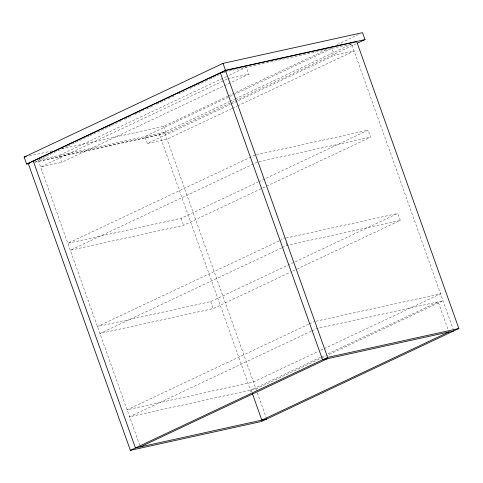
<?xml version="1.0" encoding="UTF-8"?>
<svg xmlns="http://www.w3.org/2000/svg" width="483" height="483" viewBox="0 0 483 483"><rect width="100%" height="100%" fill="white"/><g stroke="black" fill="none" stroke-linecap="round" stroke-linejoin="round"><path stroke-width="0.36" stroke-dasharray="2.42 1.81" d="M45.65 156.51L38.163 160.036L140.058 446.189M46.326 156.184L67.421 146.246M68.103 145.926L89.192 135.989M89.874 135.669L110.963 125.725M111.645 125.405L121.849 120.599M124.572 119.313L132.052 115.787M134.775 114.507L143.62 110.335M146.343 109.055L153.823 105.529M156.546 104.243L165.391 100.078M168.114 98.798L175.595 95.266M178.318 93.986L187.162 89.82M189.885 88.534L208.934 79.556M209.616 79.236L219.143 74.75M223.224 72.824L225.265 71.864M226.527 76.537L59.161 155.411L61.643 162.379L248.739 74.207L246.258 67.24L227.209 76.217M227.064 79.152L40.644 167.003L61.643 162.379M61.595 148.836L163.64 126.365L227.668 96.195M228.344 95.876L327.788 49.012M337.321 44.521L358.434 34.571M34.836 162.04L159.468 134.594L229.171 101.75M229.848 101.424L234.611 99.184M235.293 98.864L352.904 43.44M34.71 162.276L166.122 133.332L234.913 100.917M235.595 100.597L356.152 43.784M237.775 105.831L354.117 51.005L334.429 55.34L331.948 48.372L144.852 136.538L147.333 143.511L230.337 104.394M231.019 104.074L334.429 55.34M231.653 108.717L167.015 139.176L147.333 143.511M232.329 108.397L237.093 106.151M254.909 155.115L67.807 243.287L181.059 218.346L257.94 182.121M258.616 181.795L368.155 130.181L370.636 137.148L183.54 225.32L70.289 250.254L257.391 162.083L370.636 137.148M279.114 240.932L97.451 326.538L210.703 301.603L397.799 213.432L400.286 220.399L290.742 272.02M279.79 240.612L284.553 238.367M281.595 247.906L99.933 333.512L213.184 308.571L290.066 272.34M282.271 247.58L287.035 245.34L400.286 220.399M308.758 324.19L127.101 409.795L253.466 381.962L318.104 351.503M309.434 323.864L314.198 321.624M311.239 331.157L129.583 416.763L255.948 388.936L321.267 358.157M311.921 330.837L316.679 328.591L443.05 300.764L326.707 355.591M320.827 350.223L323.544 348.943M324.226 348.623L440.568 293.797L315.671 321.298M320.495 357.299L251.094 390.004L251.842 392.105M321.171 356.979L325.252 355.053M327.975 353.773L438.196 301.833L448.176 329.865M321.944 357.837L326.031 355.911M224.806 71.961L351.636 44.038L453.531 330.197M227.747 78.832L248.739 74.207M29.288 155.955L52.78 150.781M37.71 160.133L164.534 132.209L256.449 390.336M256.382 154.789L368.155 130.181M286.027 238.047L397.799 213.432M286.045 242.551L286.787 244.639M163.64 126.365L166.122 133.332M257.324 392.8L266.435 418.369M159.468 134.594L251.245 392.347M181.059 218.346L183.54 225.32M210.703 301.603L213.184 308.571"/><path stroke-width="0.72" d="M29.566 163.405L26.631 164.051L24.15 157.084L223.031 63.364L362.522 32.645L365.003 39.612L357.511 43.144M26.631 164.051L225.513 70.331L365.003 39.612M225.476 70.542L28.243 163.489L130.386 450.355L261.617 421.46L458.85 328.512L356.702 41.647L225.476 70.542L327.625 357.408L458.85 328.512M130.386 450.355L327.625 357.408M140.311 446.902L327.414 358.73M448.924 331.972L261.828 420.144L252.343 393.506M221.142 72.77L222.609 72.45M24.15 157.084L26.354 156.601M34.776 160.779L33.309 161.105L135.457 447.97L266.682 419.069M453.785 330.897L322.559 359.799L220.411 72.933M223.031 63.364L225.513 70.331"/></g></svg>
